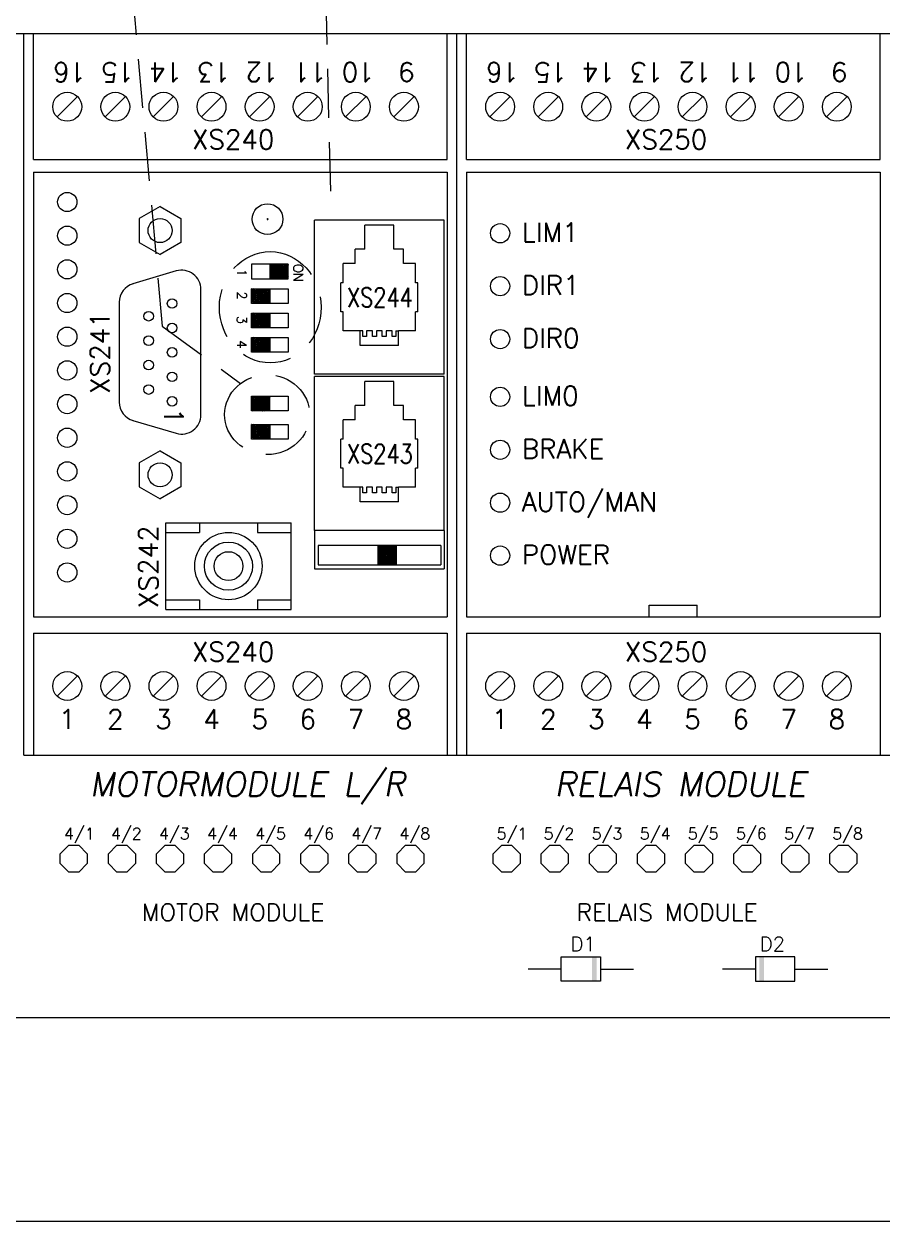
# Model space of a CAD drawing. Extents: x -2993 to 3661, y -4147 to -1441.
# Drawn here: x -583.4 to -494.2, y -1851.7 to -1727.3 of the extents above; entities that cross this region are included whole.
import ezdxf
from ezdxf.enums import TextEntityAlignment as Align

# ---------------------------------------------------------------- set-up
doc = ezdxf.new("R2010")
doc.units = 0
doc.header["$LTSCALE"] = 0.1
doc.header["$MEASUREMENT"] = 0
doc.linetypes.add('DASHED', pattern=[19.05, 12.7, -6.35])
doc.layers.get('0').update_dxf_attribs({"linetype": 'CONTINUOUS'})
for name, color, linetype in [('21', 7, 'CONTINUOUS'), ('LAYOUT', 7, 'CONTINUOUS'), ('MONTAGEPLAAT', 230, 'CONTINUOUS'), ('MOTMODULE', 7, 'CONTINUOUS')]:
    doc.layers.add(name, color=color, linetype=linetype)
doc.styles.get("Standard").update_dxf_attribs({"font": 'simplex.shx'})

msp = doc.modelspace()

# ---------------------------------------------------------------- linework, layer by layer
at = {"color": 7, "lineweight": 13}
msp.add_lwpolyline([(-847.8, -1851.73), (-399.9, -1851.73), (-399.9, -1649.62), (-847.8, -1649.62)], close=True, dxfattribs=at)
at = {"layer": '21', "color": 7, "lineweight": 13}
for p, q in [((-579.6, -1813.57), (-578.71, -1812.68)), ((-579.6, -1814.59), (-579.6, -1813.57)), ((-578.71, -1812.68), (-577.69, -1812.68)), ((-577.69, -1812.68), (-576.8, -1813.57)), ((-576.8, -1813.57), (-576.8, -1814.59)), ((-574.6, -1813.57), (-573.71, -1812.68)), ((-574.6, -1814.59), (-574.6, -1813.57)), ((-573.71, -1812.68), (-572.69, -1812.68)), ((-572.69, -1812.68), (-571.8, -1813.57)), ((-571.8, -1813.57), (-571.8, -1814.59)), ((-569.6, -1813.57), (-568.71, -1812.68)), ((-569.6, -1814.59), (-569.6, -1813.57)), ((-568.71, -1812.68), (-567.69, -1812.68)), ((-567.69, -1812.68), (-566.8, -1813.57)), ((-566.8, -1813.57), (-566.8, -1814.59)), ((-564.6, -1813.57), (-563.71, -1812.68)), ((-564.6, -1814.59), (-564.6, -1813.57)), ((-563.71, -1812.68), (-562.69, -1812.68)), ((-562.69, -1812.68), (-561.8, -1813.57)), ((-561.8, -1813.57), (-561.8, -1814.59)), ((-559.6, -1813.57), (-558.71, -1812.68)), ((-559.6, -1814.59), (-559.6, -1813.57)), ((-558.71, -1812.68), (-557.69, -1812.68)), ((-557.69, -1812.68), (-556.8, -1813.57)), ((-556.8, -1813.57), (-556.8, -1814.59)), ((-554.6, -1813.57), (-553.71, -1812.68)), ((-554.6, -1814.59), (-554.6, -1813.57)), ((-553.71, -1812.68), (-552.69, -1812.68)), ((-552.69, -1812.68), (-551.8, -1813.57)), ((-551.8, -1813.57), (-551.8, -1814.59)), ((-549.6, -1813.57), (-548.71, -1812.68)), ((-549.6, -1814.59), (-549.6, -1813.57)), ((-548.71, -1812.68), (-547.69, -1812.68)), ((-547.69, -1812.68), (-546.8, -1813.57)), ((-546.8, -1813.57), (-546.8, -1814.59)), ((-544.6, -1813.57), (-543.71, -1812.68)), ((-544.6, -1814.59), (-544.6, -1813.57)), ((-543.71, -1812.68), (-542.69, -1812.68)), ((-542.69, -1812.68), (-541.8, -1813.57)), ((-541.8, -1813.57), (-541.8, -1814.59)), ((-534.6, -1813.57), (-533.71, -1812.68)), ((-534.6, -1814.59), (-534.6, -1813.57)), ((-533.71, -1812.68), (-532.69, -1812.68)), ((-532.69, -1812.68), (-531.8, -1813.57)), ((-531.8, -1813.57), (-531.8, -1814.59)), ((-529.6, -1813.57), (-528.71, -1812.68)), ((-529.6, -1814.59), (-529.6, -1813.57)), ((-528.71, -1812.68), (-527.69, -1812.68)), ((-527.69, -1812.68), (-526.8, -1813.57)), ((-526.8, -1813.57), (-526.8, -1814.59)), ((-524.6, -1813.57), (-523.71, -1812.68)), ((-524.6, -1814.59), (-524.6, -1813.57)), ((-523.71, -1812.68), (-522.69, -1812.68)), ((-522.69, -1812.68), (-521.8, -1813.57)), ((-521.8, -1813.57), (-521.8, -1814.59)), ((-519.6, -1813.57), (-518.71, -1812.68)), ((-519.6, -1814.59), (-519.6, -1813.57)), ((-518.71, -1812.68), (-517.69, -1812.68)), ((-517.69, -1812.68), (-516.8, -1813.57)), ((-516.8, -1813.57), (-516.8, -1814.59)), ((-514.6, -1813.57), (-513.71, -1812.68)), ((-514.6, -1814.59), (-514.6, -1813.57)), ((-513.71, -1812.68), (-512.69, -1812.68)), ((-512.69, -1812.68), (-511.8, -1813.57)), ((-511.8, -1813.57), (-511.8, -1814.59)), ((-509.6, -1813.57), (-508.71, -1812.68)), ((-509.6, -1814.59), (-509.6, -1813.57)), ((-508.71, -1812.68), (-507.69, -1812.68)), ((-507.69, -1812.68), (-506.8, -1813.57)), ((-506.8, -1813.57), (-506.8, -1814.59)), ((-504.6, -1813.57), (-503.71, -1812.68)), ((-504.6, -1814.59), (-504.6, -1813.57)), ((-503.71, -1812.68), (-502.69, -1812.68)), ((-502.69, -1812.68), (-501.8, -1813.57)), ((-501.8, -1813.57), (-501.8, -1814.59)), ((-499.6, -1813.57), (-498.71, -1812.68)), ((-499.6, -1814.59), (-499.6, -1813.57)), ((-498.71, -1812.68), (-497.69, -1812.68)), ((-497.69, -1812.68), (-496.8, -1813.57)), ((-496.8, -1813.57), (-496.8, -1814.59)), ((-578.71, -1815.47), (-579.6, -1814.59)), ((-576.8, -1814.59), (-577.69, -1815.47)), ((-573.71, -1815.47), (-574.6, -1814.59)), ((-571.8, -1814.59), (-572.69, -1815.47)), ((-568.71, -1815.47), (-569.6, -1814.59)), ((-566.8, -1814.59), (-567.69, -1815.47)), ((-563.71, -1815.47), (-564.6, -1814.59)), ((-561.8, -1814.59), (-562.69, -1815.47)), ((-558.71, -1815.47), (-559.6, -1814.59)), ((-556.8, -1814.59), (-557.69, -1815.47)), ((-553.71, -1815.47), (-554.6, -1814.59)), ((-551.8, -1814.59), (-552.69, -1815.47)), ((-548.71, -1815.47), (-549.6, -1814.59)), ((-546.8, -1814.59), (-547.69, -1815.47)), ((-543.71, -1815.47), (-544.6, -1814.59)), ((-541.8, -1814.59), (-542.69, -1815.47)), ((-533.71, -1815.47), (-534.6, -1814.59)), ((-531.8, -1814.59), (-532.69, -1815.47)), ((-528.71, -1815.47), (-529.6, -1814.59)), ((-526.8, -1814.59), (-527.69, -1815.47)), ((-523.71, -1815.47), (-524.6, -1814.59)), ((-521.8, -1814.59), (-522.69, -1815.47)), ((-518.71, -1815.47), (-519.6, -1814.59)), ((-516.8, -1814.59), (-517.69, -1815.47)), ((-513.71, -1815.47), (-514.6, -1814.59)), ((-511.8, -1814.59), (-512.69, -1815.47)), ((-508.71, -1815.47), (-509.6, -1814.59)), ((-506.8, -1814.59), (-507.69, -1815.47)), ((-503.71, -1815.47), (-504.6, -1814.59)), ((-501.8, -1814.59), (-502.69, -1815.47)), ((-498.71, -1815.47), (-499.6, -1814.59)), ((-496.8, -1814.59), (-497.69, -1815.47)), ((-577.69, -1815.47), (-578.71, -1815.47)), ((-572.69, -1815.47), (-573.71, -1815.47)), ((-567.69, -1815.47), (-568.71, -1815.47)), ((-562.69, -1815.47), (-563.71, -1815.47)), ((-557.69, -1815.47), (-558.71, -1815.47)), ((-552.69, -1815.47), (-553.71, -1815.47)), ((-547.69, -1815.47), (-548.71, -1815.47)), ((-542.69, -1815.47), (-543.71, -1815.47)), ((-532.69, -1815.47), (-533.71, -1815.47)), ((-527.69, -1815.47), (-528.71, -1815.47)), ((-522.69, -1815.47), (-523.71, -1815.47)), ((-517.69, -1815.47), (-518.71, -1815.47)), ((-512.69, -1815.47), (-513.71, -1815.47)), ((-507.69, -1815.47), (-508.71, -1815.47)), ((-502.69, -1815.47), (-503.71, -1815.47)), ((-497.69, -1815.47), (-498.71, -1815.47)), ((-527.52, -1824.28), (-523.45, -1824.28)), ((-527.52, -1826.82), (-527.52, -1824.28)), ((-523.45, -1824.28), (-523.45, -1826.82)), ((-507.32, -1824.28), (-507.32, -1826.82)), ((-503.26, -1824.28), (-507.32, -1824.28)), ((-503.26, -1826.82), (-503.26, -1824.28)), ((-527.52, -1825.55), (-530.95, -1825.55)), ((-523.45, -1825.55), (-520.02, -1825.55)), ((-507.32, -1825.55), (-510.75, -1825.55)), ((-503.26, -1825.55), (-499.83, -1825.55)), ((-523.45, -1826.82), (-527.52, -1826.82)), ((-507.32, -1826.82), (-503.26, -1826.82))]:
    msp.add_line(p, q, dxfattribs=at)
for points in [[(-524.34, -1824.28), (-524.34, -1826.82), (-523.83, -1824.28), (-523.83, -1826.82)], [(-506.44, -1824.28), (-506.44, -1826.82), (-506.94, -1824.28), (-506.94, -1826.82)]]:
    msp.add_solid(points, dxfattribs=at)
at = {"layer": 'LAYOUT', "color": 7, "linetype": 'DASHED', "lineweight": 13, "ltscale": 4}
for p, q in [((-575.55, -1685.45), (-569.02, -1758.72)), ((-552.72, -1693.92), (-551.48, -1746.64)), ((-569.02, -1758.72), (-560.86, -1764.69))]:
    msp.add_line(p, q, dxfattribs=at)
at = {"layer": 'LAYOUT', "color": 7, "lineweight": 13}
for p, q in [((-539.69, -1747.73), (-553.19, -1747.73)), ((-553.19, -1763.73), (-553.19, -1747.73)), ((-539.69, -1763.73), (-539.69, -1747.73)), ((-547.94, -1750.73), (-547.94, -1748.23)), ((-544.94, -1748.23), (-547.94, -1748.23)), ((-544.94, -1750.73), (-544.94, -1748.23)), ((-548.94, -1752.23), (-548.94, -1750.73)), ((-547.94, -1750.73), (-548.94, -1750.73)), ((-543.94, -1750.73), (-544.94, -1750.73)), ((-543.94, -1752.23), (-543.94, -1750.73)), ((-550.19, -1754.23), (-550.19, -1752.23)), ((-548.94, -1752.23), (-550.19, -1752.23)), ((-542.69, -1752.23), (-543.94, -1752.23)), ((-542.69, -1754.23), (-542.69, -1752.23)), ((-550.19, -1754.23), (-550.44, -1754.23)), ((-550.44, -1757.23), (-550.44, -1754.23)), ((-542.44, -1754.23), (-542.69, -1754.23)), ((-542.44, -1757.23), (-542.44, -1754.23)), ((-550.19, -1757.23), (-550.44, -1757.23)), ((-550.19, -1759.23), (-550.19, -1757.23)), ((-542.69, -1759.23), (-542.69, -1757.23)), ((-542.44, -1757.23), (-542.69, -1757.23)), ((-548.44, -1759.23), (-550.19, -1759.23)), ((-548.44, -1760.73), (-548.44, -1759.23)), ((-548.17, -1759.23), (-548.44, -1759.23)), ((-544.71, -1759.23), (-544.44, -1759.23)), ((-544.44, -1760.73), (-544.44, -1759.23)), ((-542.69, -1759.23), (-544.44, -1759.23)), ((-544.44, -1760.73), (-548.44, -1760.73)), ((-539.69, -1763.73), (-553.19, -1763.73)), ((-553.19, -1779.98), (-553.19, -1763.98)), ((-539.69, -1763.98), (-553.19, -1763.98)), ((-539.69, -1779.98), (-539.69, -1763.98)), ((-547.94, -1766.98), (-547.94, -1764.48)), ((-544.94, -1764.48), (-547.94, -1764.48)), ((-544.94, -1766.98), (-544.94, -1764.48)), ((-547.94, -1766.98), (-548.94, -1766.98)), ((-548.94, -1768.48), (-548.94, -1766.98)), ((-543.94, -1766.98), (-544.94, -1766.98)), ((-543.94, -1768.48), (-543.94, -1766.98)), ((-550.19, -1770.48), (-550.19, -1768.48)), ((-548.94, -1768.48), (-550.19, -1768.48)), ((-542.69, -1768.48), (-543.94, -1768.48)), ((-542.69, -1770.48), (-542.69, -1768.48)), ((-550.44, -1773.48), (-550.44, -1770.48)), ((-550.19, -1770.48), (-550.44, -1770.48)), ((-542.44, -1770.48), (-542.69, -1770.48)), ((-542.44, -1773.48), (-542.44, -1770.48)), ((-550.19, -1773.48), (-550.44, -1773.48)), ((-550.19, -1775.48), (-550.19, -1773.48)), ((-542.69, -1775.48), (-542.69, -1773.48)), ((-542.44, -1773.48), (-542.69, -1773.48)), ((-548.44, -1775.48), (-550.19, -1775.48)), ((-548.17, -1775.48), (-548.44, -1775.48)), ((-548.44, -1776.98), (-548.44, -1775.48)), ((-544.71, -1775.48), (-544.44, -1775.48)), ((-544.44, -1776.98), (-544.44, -1775.48)), ((-542.69, -1775.48), (-544.44, -1775.48)), ((-544.44, -1776.98), (-548.44, -1776.98)), ((-568.62, -1779.17), (-555.62, -1779.17)), ((-568.62, -1788.17), (-568.62, -1779.17)), ((-568.62, -1780.17), (-565.12, -1780.17)), ((-565.12, -1779.17), (-565.12, -1780.17)), ((-559.12, -1779.17), (-559.12, -1780.17)), ((-559.12, -1780.17), (-555.62, -1780.17)), ((-555.62, -1788.17), (-555.62, -1779.17)), ((-539.69, -1779.98), (-553.19, -1779.98)), ((-553.19, -1779.98), (-553.19, -1783.97)), ((-539.69, -1779.98), (-539.69, -1783.97)), ((-546.55, -1781.61), (-546.47, -1781.52)), ((-546.55, -1781.78), (-546.29, -1781.52)), ((-546.55, -1781.96), (-546.11, -1781.52)), ((-546.55, -1782.14), (-545.94, -1781.52)), ((-546.55, -1782.31), (-545.76, -1781.52)), ((-546.55, -1782.49), (-545.58, -1781.52)), ((-546.55, -1782.67), (-545.41, -1781.52)), ((-546.55, -1782.84), (-545.23, -1781.52)), ((-546.55, -1783.02), (-545.05, -1781.52)), ((-546.55, -1783.2), (-544.88, -1781.52)), ((-546.55, -1783.37), (-544.7, -1781.52)), ((-544.65, -1783.49), (-546.55, -1781.58)), ((-546.55, -1783.55), (-544.65, -1781.65)), ((-544.77, -1783.55), (-546.55, -1781.76)), ((-544.94, -1783.55), (-546.55, -1781.94)), ((-545.12, -1783.55), (-546.55, -1782.11)), ((-545.3, -1783.55), (-546.55, -1782.29)), ((-545.47, -1783.55), (-546.55, -1782.47)), ((-545.65, -1783.55), (-546.55, -1782.64)), ((-544.65, -1783.31), (-546.44, -1781.52)), ((-546.37, -1783.55), (-544.65, -1781.82)), ((-544.65, -1783.13), (-546.26, -1781.52)), ((-546.19, -1783.55), (-544.65, -1782)), ((-544.65, -1782.96), (-546.08, -1781.52)), ((-546.02, -1783.55), (-544.65, -1782.18)), ((-544.65, -1782.78), (-545.91, -1781.52)), ((-545.84, -1783.55), (-544.65, -1782.35)), ((-544.65, -1782.6), (-545.73, -1781.52)), ((-545.66, -1783.55), (-544.65, -1782.53)), ((-544.65, -1782.43), (-545.55, -1781.52)), ((-545.49, -1783.55), (-544.65, -1782.71)), ((-544.65, -1782.25), (-545.38, -1781.52)), ((-544.65, -1782.07), (-545.2, -1781.52)), ((-544.65, -1781.9), (-545.02, -1781.52)), ((-544.65, -1781.72), (-544.85, -1781.52)), ((-544.65, -1781.54), (-544.67, -1781.52)), ((-553.19, -1783.97), (-539.69, -1783.97)), ((-545.83, -1783.55), (-546.55, -1782.82)), ((-546, -1783.55), (-546.55, -1783)), ((-546.18, -1783.55), (-546.55, -1783.17)), ((-546.36, -1783.55), (-546.55, -1783.35)), ((-546.53, -1783.55), (-546.55, -1783.53)), ((-545.31, -1783.55), (-544.65, -1782.88)), ((-545.13, -1783.55), (-544.65, -1783.06)), ((-544.96, -1783.55), (-544.65, -1783.24)), ((-544.78, -1783.55), (-544.65, -1783.41)), ((-568.62, -1787.17), (-565.12, -1787.17)), ((-565.12, -1787.17), (-565.12, -1788.17)), ((-559.12, -1787.17), (-555.62, -1787.17)), ((-559.12, -1787.17), (-559.12, -1788.17)), ((-568.62, -1788.17), (-555.62, -1788.17))]:
    msp.add_line(p, q, dxfattribs=at)
at = {"layer": 'LAYOUT', "color": 7, "linetype": 'Continuous', "lineweight": 13}
for p, q in [((-555.9, -1752.3), (-559.71, -1752.3)), ((-559.71, -1752.3), (-559.71, -1753.83)), ((-557.12, -1752.3), (-557.8, -1752.98)), ((-557.3, -1752.3), (-557.8, -1752.81)), ((-557.48, -1752.3), (-557.8, -1752.63)), ((-557.65, -1752.3), (-557.8, -1752.45)), ((-557.8, -1753.83), (-557.8, -1752.3)), ((-557.8, -1752.37), (-557.04, -1753.13)), ((-557.04, -1752.4), (-557.8, -1753.16)), ((-557.8, -1752.55), (-557.04, -1753.31)), ((-557.04, -1752.57), (-557.8, -1753.34)), ((-557.8, -1752.72), (-557.04, -1753.49)), ((-557.04, -1752.75), (-557.8, -1753.51)), ((-557.69, -1752.3), (-557.04, -1752.96)), ((-557.51, -1752.3), (-557.04, -1752.78)), ((-557.34, -1752.3), (-557.04, -1752.6)), ((-557.16, -1752.3), (-557.04, -1752.43)), ((-556.06, -1752.3), (-557.04, -1753.28)), ((-556.24, -1752.3), (-557.04, -1753.11)), ((-556.42, -1752.3), (-557.04, -1752.93)), ((-556.59, -1752.3), (-557.04, -1752.75)), ((-556.77, -1752.3), (-557.04, -1752.57)), ((-556.95, -1752.3), (-557.04, -1752.4)), ((-555.9, -1752.32), (-557.04, -1753.46)), ((-557.04, -1752.43), (-555.9, -1753.57)), ((-555.9, -1752.49), (-557.04, -1753.64)), ((-557.04, -1752.6), (-555.9, -1753.75)), ((-555.9, -1752.67), (-557.04, -1753.81)), ((-557.04, -1752.78), (-555.99, -1753.83)), ((-556.98, -1752.3), (-555.9, -1753.39)), ((-555.9, -1752.85), (-556.88, -1753.83)), ((-556.81, -1752.3), (-555.9, -1753.22)), ((-556.63, -1752.3), (-555.9, -1753.04)), ((-556.45, -1752.3), (-555.9, -1752.86)), ((-556.28, -1752.3), (-555.9, -1752.69)), ((-556.1, -1752.3), (-555.9, -1752.51)), ((-555.92, -1752.3), (-555.9, -1752.33)), ((-555.9, -1753.83), (-555.9, -1752.3)), ((-559.71, -1753.83), (-555.9, -1753.83)), ((-557.8, -1752.9), (-557.04, -1753.66)), ((-557.04, -1752.93), (-557.8, -1753.69)), ((-557.8, -1753.08), (-557.05, -1753.83)), ((-557.8, -1753.25), (-557.23, -1753.83)), ((-557.8, -1753.43), (-557.4, -1753.83)), ((-557.8, -1753.61), (-557.58, -1753.83)), ((-557.8, -1753.79), (-557.76, -1753.83)), ((-557.04, -1753.11), (-557.76, -1753.83)), ((-557.04, -1753.28), (-557.59, -1753.83)), ((-557.04, -1753.46), (-557.41, -1753.83)), ((-557.04, -1753.64), (-557.23, -1753.83)), ((-557.04, -1753.81), (-557.06, -1753.83)), ((-557.04, -1752.96), (-556.17, -1753.83)), ((-557.04, -1753.13), (-556.34, -1753.83)), ((-557.04, -1753.31), (-556.52, -1753.83)), ((-557.04, -1753.49), (-556.7, -1753.83)), ((-557.04, -1753.66), (-556.87, -1753.83)), ((-555.9, -1753.02), (-556.7, -1753.83)), ((-555.9, -1753.2), (-556.52, -1753.83)), ((-555.9, -1753.38), (-556.35, -1753.83)), ((-555.9, -1753.55), (-556.17, -1753.83)), ((-555.9, -1753.73), (-555.99, -1753.83)), ((-559.71, -1756.37), (-559.71, -1754.84)), ((-558.62, -1754.84), (-559.71, -1755.93)), ((-558.8, -1754.84), (-559.71, -1755.76)), ((-558.97, -1754.84), (-559.71, -1755.58)), ((-559.15, -1754.84), (-559.71, -1755.4)), ((-559.33, -1754.84), (-559.71, -1755.23)), ((-559.5, -1754.84), (-559.71, -1755.05)), ((-559.68, -1754.84), (-559.71, -1754.87)), ((-559.71, -1754.84), (-555.9, -1754.84)), ((-559.71, -1754.86), (-558.56, -1756)), ((-558.56, -1754.97), (-559.71, -1756.11)), ((-559.71, -1755.03), (-558.56, -1756.18)), ((-558.56, -1755.14), (-559.71, -1756.29)), ((-559.71, -1755.21), (-558.56, -1756.35)), ((-558.56, -1755.32), (-559.61, -1756.37)), ((-559.54, -1754.84), (-558.56, -1755.82)), ((-559.36, -1754.84), (-558.56, -1755.65)), ((-559.19, -1754.84), (-558.56, -1755.47)), ((-559.01, -1754.84), (-558.56, -1755.29)), ((-558.83, -1754.84), (-558.56, -1755.11)), ((-558.66, -1754.84), (-558.56, -1754.94)), ((-557.91, -1754.84), (-558.56, -1755.5)), ((-558.09, -1754.84), (-558.56, -1755.32)), ((-558.26, -1754.84), (-558.56, -1755.14)), ((-558.44, -1754.84), (-558.56, -1754.97)), ((-557.8, -1754.91), (-558.56, -1755.67)), ((-558.56, -1754.94), (-557.8, -1755.7)), ((-557.8, -1755.09), (-558.56, -1755.85)), ((-558.56, -1755.11), (-557.8, -1755.88)), ((-557.8, -1755.26), (-558.56, -1756.03)), ((-558.56, -1755.29), (-557.8, -1756.05)), ((-558.48, -1754.84), (-557.8, -1755.52)), ((-558.3, -1754.84), (-557.8, -1755.35)), ((-558.13, -1754.84), (-557.8, -1755.17)), ((-557.95, -1754.84), (-557.8, -1754.99)), ((-557.8, -1756.37), (-557.8, -1754.84)), ((-555.9, -1754.84), (-555.9, -1756.37)), ((-559.71, -1755.39), (-558.72, -1756.37)), ((-559.71, -1755.56), (-558.9, -1756.37)), ((-559.71, -1755.74), (-559.08, -1756.37)), ((-559.71, -1755.92), (-559.25, -1756.37)), ((-559.71, -1756.09), (-559.43, -1756.37)), ((-559.71, -1756.27), (-559.61, -1756.37)), ((-555.9, -1756.37), (-559.71, -1756.37)), ((-558.56, -1755.5), (-559.44, -1756.37)), ((-558.56, -1755.67), (-559.26, -1756.37)), ((-558.56, -1755.85), (-559.08, -1756.37)), ((-558.56, -1756.03), (-558.9, -1756.37)), ((-558.56, -1756.2), (-558.73, -1756.37)), ((-557.8, -1755.44), (-558.56, -1756.2)), ((-558.56, -1755.47), (-557.8, -1756.23)), ((-558.56, -1755.65), (-557.84, -1756.37)), ((-558.56, -1755.82), (-558.02, -1756.37)), ((-558.56, -1756), (-558.19, -1756.37)), ((-558.56, -1756.18), (-558.37, -1756.37)), ((-558.56, -1756.35), (-558.55, -1756.37)), ((-557.8, -1755.62), (-558.55, -1756.37)), ((-557.8, -1755.79), (-558.37, -1756.37)), ((-557.8, -1755.97), (-558.2, -1756.37)), ((-557.8, -1756.15), (-558.02, -1756.37)), ((-557.8, -1756.33), (-557.84, -1756.37)), ((-559.71, -1758.91), (-559.71, -1757.38)), ((-558.62, -1757.38), (-559.71, -1758.47)), ((-558.8, -1757.38), (-559.71, -1758.3)), ((-558.97, -1757.38), (-559.71, -1758.12)), ((-559.15, -1757.38), (-559.71, -1757.94)), ((-559.33, -1757.38), (-559.71, -1757.77)), ((-559.5, -1757.38), (-559.71, -1757.59)), ((-559.68, -1757.38), (-559.71, -1757.41)), ((-559.71, -1757.38), (-555.9, -1757.38)), ((-559.71, -1757.4), (-558.56, -1758.54)), ((-558.56, -1757.51), (-559.71, -1758.65)), ((-559.71, -1757.57), (-558.56, -1758.72)), ((-558.56, -1757.68), (-559.71, -1758.83)), ((-559.71, -1757.75), (-558.56, -1758.89)), ((-558.56, -1757.86), (-559.61, -1758.91)), ((-559.54, -1757.38), (-558.56, -1758.36)), ((-559.36, -1757.38), (-558.56, -1758.19)), ((-559.19, -1757.38), (-558.56, -1758.01)), ((-559.01, -1757.38), (-558.56, -1757.83)), ((-558.83, -1757.38), (-558.56, -1757.65)), ((-558.66, -1757.38), (-558.56, -1757.48)), ((-557.91, -1757.38), (-558.56, -1758.04)), ((-558.09, -1757.38), (-558.56, -1757.86)), ((-558.26, -1757.38), (-558.56, -1757.68)), ((-558.44, -1757.38), (-558.56, -1757.51)), ((-557.8, -1757.45), (-558.56, -1758.21)), ((-558.56, -1757.48), (-557.8, -1758.24)), ((-557.8, -1757.63), (-558.56, -1758.39)), ((-558.56, -1757.65), (-557.8, -1758.42)), ((-557.8, -1757.8), (-558.56, -1758.57)), ((-558.56, -1757.83), (-557.8, -1758.59)), ((-558.48, -1757.38), (-557.8, -1758.06)), ((-558.3, -1757.38), (-557.8, -1757.89)), ((-558.13, -1757.38), (-557.8, -1757.71)), ((-557.95, -1757.38), (-557.8, -1757.53)), ((-557.8, -1758.91), (-557.8, -1757.38)), ((-555.9, -1757.38), (-555.9, -1758.91)), ((-559.71, -1757.93), (-558.72, -1758.91)), ((-559.71, -1758.1), (-558.9, -1758.91)), ((-559.71, -1758.28), (-559.08, -1758.91)), ((-559.71, -1758.46), (-559.25, -1758.91)), ((-559.71, -1758.63), (-559.43, -1758.91)), ((-559.71, -1758.81), (-559.61, -1758.91)), ((-555.9, -1758.91), (-559.71, -1758.91)), ((-558.56, -1758.04), (-559.44, -1758.91)), ((-558.56, -1758.21), (-559.26, -1758.91)), ((-558.56, -1758.39), (-559.08, -1758.91)), ((-558.56, -1758.57), (-558.9, -1758.91)), ((-558.56, -1758.74), (-558.73, -1758.91)), ((-557.8, -1757.98), (-558.56, -1758.74)), ((-558.56, -1758.01), (-557.8, -1758.77)), ((-558.56, -1758.19), (-557.84, -1758.91)), ((-558.56, -1758.36), (-558.02, -1758.91)), ((-558.56, -1758.54), (-558.19, -1758.91)), ((-558.56, -1758.72), (-558.37, -1758.91)), ((-558.56, -1758.89), (-558.55, -1758.91)), ((-557.8, -1758.16), (-558.55, -1758.91)), ((-557.8, -1758.33), (-558.37, -1758.91)), ((-557.8, -1758.51), (-558.2, -1758.91)), ((-557.8, -1758.69), (-558.02, -1758.91)), ((-557.8, -1758.87), (-557.84, -1758.91)), ((-559.71, -1761.45), (-559.71, -1759.92)), ((-558.62, -1759.92), (-559.71, -1761.01)), ((-558.8, -1759.92), (-559.71, -1760.84)), ((-558.97, -1759.92), (-559.71, -1760.66)), ((-559.15, -1759.92), (-559.71, -1760.48)), ((-559.33, -1759.92), (-559.71, -1760.31)), ((-559.5, -1759.92), (-559.71, -1760.13)), ((-559.68, -1759.92), (-559.71, -1759.95)), ((-559.71, -1759.92), (-555.9, -1759.92)), ((-559.71, -1759.94), (-558.56, -1761.08)), ((-558.56, -1760.05), (-559.71, -1761.19)), ((-559.71, -1760.11), (-558.56, -1761.26)), ((-558.56, -1760.22), (-559.71, -1761.37)), ((-559.71, -1760.29), (-558.56, -1761.43)), ((-559.54, -1759.92), (-558.56, -1760.9)), ((-559.36, -1759.92), (-558.56, -1760.73)), ((-559.19, -1759.92), (-558.56, -1760.55)), ((-559.01, -1759.92), (-558.56, -1760.37)), ((-558.83, -1759.92), (-558.56, -1760.19)), ((-558.66, -1759.92), (-558.56, -1760.02)), ((-557.91, -1759.92), (-558.56, -1760.58)), ((-558.09, -1759.92), (-558.56, -1760.4)), ((-558.26, -1759.92), (-558.56, -1760.22)), ((-558.44, -1759.92), (-558.56, -1760.05)), ((-557.8, -1759.99), (-558.56, -1760.75)), ((-558.56, -1760.02), (-557.8, -1760.78)), ((-557.8, -1760.17), (-558.56, -1760.93)), ((-558.56, -1760.19), (-557.8, -1760.96)), ((-557.8, -1760.34), (-558.56, -1761.11)), ((-558.48, -1759.92), (-557.8, -1760.6)), ((-558.3, -1759.92), (-557.8, -1760.43)), ((-558.13, -1759.92), (-557.8, -1760.25)), ((-557.95, -1759.92), (-557.8, -1760.07)), ((-557.8, -1761.45), (-557.8, -1759.92)), ((-555.9, -1759.92), (-555.9, -1761.45)), ((-548.17, -1759.81), (-548.17, -1759.23)), ((-547.76, -1759.81), (-548.17, -1759.81)), ((-547.76, -1759.23), (-547.76, -1759.81)), ((-547.15, -1759.23), (-547.76, -1759.23)), ((-547.15, -1759.81), (-547.15, -1759.23)), ((-546.74, -1759.81), (-547.15, -1759.81)), ((-546.13, -1759.23), (-546.74, -1759.23)), ((-546.74, -1759.23), (-546.74, -1759.81)), ((-546.13, -1759.81), (-546.13, -1759.23)), ((-545.73, -1759.81), (-546.13, -1759.81)), ((-545.12, -1759.23), (-545.73, -1759.23)), ((-545.73, -1759.23), (-545.73, -1759.81)), ((-545.12, -1759.81), (-545.12, -1759.23)), ((-544.71, -1759.81), (-545.12, -1759.81)), ((-544.71, -1759.23), (-544.71, -1759.81)), ((-559.71, -1760.47), (-558.72, -1761.45)), ((-559.71, -1760.64), (-558.9, -1761.45)), ((-559.71, -1760.82), (-559.08, -1761.45)), ((-559.71, -1761), (-559.25, -1761.45)), ((-559.71, -1761.17), (-559.43, -1761.45)), ((-559.71, -1761.35), (-559.61, -1761.45)), ((-555.9, -1761.45), (-559.71, -1761.45)), ((-558.56, -1760.4), (-559.61, -1761.45)), ((-558.56, -1760.58), (-559.44, -1761.45)), ((-558.56, -1760.75), (-559.26, -1761.45)), ((-558.56, -1760.93), (-559.08, -1761.45)), ((-558.56, -1761.11), (-558.9, -1761.45)), ((-558.56, -1761.28), (-558.73, -1761.45)), ((-558.56, -1760.37), (-557.8, -1761.13)), ((-557.8, -1760.52), (-558.56, -1761.28)), ((-558.56, -1760.55), (-557.8, -1761.31)), ((-558.56, -1760.73), (-557.84, -1761.45)), ((-558.56, -1760.9), (-558.02, -1761.45)), ((-558.56, -1761.08), (-558.19, -1761.45)), ((-558.56, -1761.26), (-558.37, -1761.45)), ((-558.56, -1761.43), (-558.55, -1761.45)), ((-557.8, -1760.7), (-558.55, -1761.45)), ((-557.8, -1760.87), (-558.37, -1761.45)), ((-557.8, -1761.05), (-558.2, -1761.45)), ((-557.8, -1761.23), (-558.02, -1761.45)), ((-557.8, -1761.41), (-557.84, -1761.45)), ((-559.71, -1767.54), (-559.71, -1766.02)), ((-558.62, -1766.02), (-559.71, -1767.11)), ((-558.8, -1766.02), (-559.71, -1766.93)), ((-558.98, -1766.02), (-559.71, -1766.75)), ((-559.15, -1766.02), (-559.71, -1766.58)), ((-559.33, -1766.02), (-559.71, -1766.4)), ((-559.51, -1766.02), (-559.71, -1766.22)), ((-559.68, -1766.02), (-559.71, -1766.05)), ((-559.71, -1766.02), (-555.9, -1766.02)), ((-559.71, -1766.03), (-558.57, -1767.17)), ((-558.57, -1766.14), (-559.71, -1767.28)), ((-559.71, -1766.21), (-558.57, -1767.35)), ((-558.57, -1766.32), (-559.71, -1767.46)), ((-559.71, -1766.39), (-558.57, -1767.53)), ((-559.71, -1766.56), (-558.73, -1767.54)), ((-558.57, -1766.5), (-559.62, -1767.54)), ((-559.55, -1766.02), (-558.57, -1767)), ((-559.37, -1766.02), (-558.57, -1766.82)), ((-559.19, -1766.02), (-558.57, -1766.64)), ((-559.01, -1766.02), (-558.57, -1766.47)), ((-558.84, -1766.02), (-558.57, -1766.29)), ((-558.66, -1766.02), (-558.57, -1766.11)), ((-557.92, -1766.02), (-558.57, -1766.67)), ((-558.09, -1766.02), (-558.57, -1766.5)), ((-558.27, -1766.02), (-558.57, -1766.32)), ((-558.45, -1766.02), (-558.57, -1766.14)), ((-557.81, -1766.09), (-558.57, -1766.85)), ((-558.57, -1766.11), (-557.81, -1766.88)), ((-557.81, -1766.26), (-558.57, -1767.03)), ((-558.57, -1766.29), (-557.81, -1767.05)), ((-557.81, -1766.44), (-558.57, -1767.2)), ((-558.57, -1766.47), (-557.81, -1767.23)), ((-558.48, -1766.02), (-557.81, -1766.7)), ((-558.31, -1766.02), (-557.81, -1766.52)), ((-558.13, -1766.02), (-557.81, -1766.35)), ((-557.95, -1766.02), (-557.81, -1766.17)), ((-557.81, -1767.54), (-557.81, -1766.02)), ((-555.9, -1766.02), (-555.9, -1767.54)), ((-559.71, -1766.74), (-558.9, -1767.54)), ((-559.71, -1766.92), (-559.08, -1767.54)), ((-559.71, -1767.09), (-559.26, -1767.54)), ((-559.71, -1767.27), (-559.44, -1767.54)), ((-559.71, -1767.45), (-559.61, -1767.54)), ((-555.9, -1767.54), (-559.71, -1767.54)), ((-558.57, -1766.67), (-559.44, -1767.54)), ((-558.57, -1766.85), (-559.26, -1767.54)), ((-558.57, -1767.03), (-559.09, -1767.54)), ((-558.57, -1767.2), (-558.91, -1767.54)), ((-558.57, -1767.38), (-558.73, -1767.54)), ((-557.81, -1766.62), (-558.57, -1767.38)), ((-558.57, -1766.64), (-557.81, -1767.41)), ((-558.57, -1766.82), (-557.84, -1767.54)), ((-558.57, -1767), (-558.02, -1767.54)), ((-558.57, -1767.17), (-558.2, -1767.54)), ((-558.57, -1767.35), (-558.37, -1767.54)), ((-558.57, -1767.53), (-558.55, -1767.54)), ((-557.81, -1766.79), (-558.56, -1767.54)), ((-557.81, -1766.97), (-558.38, -1767.54)), ((-557.81, -1767.15), (-558.2, -1767.54)), ((-557.81, -1767.32), (-558.02, -1767.54)), ((-557.81, -1767.5), (-557.85, -1767.54)), ((-559.71, -1770.47), (-559.71, -1768.94)), ((-558.62, -1768.94), (-559.71, -1770.03)), ((-558.8, -1768.94), (-559.71, -1769.85)), ((-558.97, -1768.94), (-559.71, -1769.68)), ((-559.15, -1768.94), (-559.71, -1769.5)), ((-559.33, -1768.94), (-559.71, -1769.32)), ((-559.5, -1768.94), (-559.71, -1769.15)), ((-559.68, -1768.94), (-559.71, -1768.97)), ((-559.71, -1768.94), (-555.9, -1768.94)), ((-559.71, -1768.95), (-558.56, -1770.1)), ((-558.56, -1769.06), (-559.71, -1770.21)), ((-559.54, -1768.94), (-558.56, -1769.92)), ((-559.36, -1768.94), (-558.56, -1769.74)), ((-559.19, -1768.94), (-558.56, -1769.57)), ((-559.01, -1768.94), (-558.56, -1769.39)), ((-558.83, -1768.94), (-558.56, -1769.21)), ((-558.66, -1768.94), (-558.56, -1769.04)), ((-557.91, -1768.94), (-558.56, -1769.59)), ((-558.09, -1768.94), (-558.56, -1769.42)), ((-558.26, -1768.94), (-558.56, -1769.24)), ((-558.44, -1768.94), (-558.56, -1769.06)), ((-557.8, -1769.01), (-558.56, -1769.77)), ((-558.56, -1769.04), (-557.8, -1769.8)), ((-558.48, -1768.94), (-557.8, -1769.62)), ((-558.3, -1768.94), (-557.8, -1769.44)), ((-558.13, -1768.94), (-557.8, -1769.27)), ((-557.95, -1768.94), (-557.8, -1769.09)), ((-557.8, -1770.47), (-557.8, -1768.94)), ((-555.9, -1768.94), (-555.9, -1770.47)), ((-559.71, -1769.13), (-558.56, -1770.27)), ((-558.56, -1769.24), (-559.71, -1770.38)), ((-559.71, -1769.31), (-558.56, -1770.45)), ((-559.71, -1769.48), (-558.72, -1770.47)), ((-559.71, -1769.66), (-558.9, -1770.47)), ((-559.71, -1769.84), (-559.08, -1770.47)), ((-559.71, -1770.01), (-559.25, -1770.47)), ((-559.71, -1770.19), (-559.43, -1770.47)), ((-558.56, -1769.42), (-559.61, -1770.47)), ((-558.56, -1769.59), (-559.44, -1770.47)), ((-558.56, -1769.77), (-559.26, -1770.47)), ((-558.56, -1769.95), (-559.08, -1770.47)), ((-558.56, -1770.12), (-558.9, -1770.47)), ((-558.56, -1770.3), (-558.73, -1770.47)), ((-557.8, -1769.18), (-558.56, -1769.95)), ((-558.56, -1769.21), (-557.8, -1769.97)), ((-557.8, -1769.36), (-558.56, -1770.12)), ((-558.56, -1769.39), (-557.8, -1770.15)), ((-557.8, -1769.54), (-558.56, -1770.3)), ((-558.56, -1769.57), (-557.8, -1770.33)), ((-558.56, -1769.74), (-557.84, -1770.47)), ((-558.56, -1769.92), (-558.02, -1770.47)), ((-558.56, -1770.1), (-558.19, -1770.47)), ((-558.56, -1770.27), (-558.37, -1770.47)), ((-557.8, -1769.72), (-558.55, -1770.47)), ((-557.8, -1769.89), (-558.37, -1770.47)), ((-557.8, -1770.07), (-558.2, -1770.47)), ((-557.8, -1770.25), (-558.02, -1770.47)), ((-559.71, -1770.37), (-559.61, -1770.47)), ((-555.9, -1770.47), (-559.71, -1770.47)), ((-558.56, -1770.45), (-558.55, -1770.47)), ((-557.8, -1770.42), (-557.84, -1770.47)), ((-548.17, -1776.06), (-548.17, -1775.48)), ((-547.76, -1776.06), (-548.17, -1776.06)), ((-547.15, -1775.48), (-547.76, -1775.48)), ((-547.76, -1775.48), (-547.76, -1776.06)), ((-547.15, -1776.06), (-547.15, -1775.48)), ((-546.74, -1776.06), (-547.15, -1776.06)), ((-546.74, -1775.48), (-546.74, -1776.06)), ((-546.13, -1775.48), (-546.74, -1775.48)), ((-546.13, -1776.06), (-546.13, -1775.48)), ((-545.73, -1776.06), (-546.13, -1776.06)), ((-545.73, -1775.48), (-545.73, -1776.06)), ((-545.12, -1775.48), (-545.73, -1775.48)), ((-545.12, -1776.06), (-545.12, -1775.48)), ((-544.71, -1776.06), (-545.12, -1776.06)), ((-544.71, -1775.48), (-544.71, -1776.06)), ((-540.06, -1781.52), (-552.81, -1781.52)), ((-552.81, -1781.52), (-552.81, -1783.55)), ((-546.55, -1783.55), (-546.55, -1781.52)), ((-544.65, -1783.55), (-544.65, -1781.52)), ((-540.06, -1781.52), (-540.06, -1783.55)), ((-552.81, -1783.55), (-540.06, -1783.55))]:
    msp.add_line(p, q, dxfattribs=at)
for radius in [3.5, 1.5]:
    msp.add_circle((-562.12, -1783.67), radius, dxfattribs=at)
at = {"layer": 'LAYOUT', "color": 7, "lineweight": 13}
msp.add_circle((-562.12, -1783.67), 2.5, dxfattribs=at)
for start, end in [(0, 180), (180, 0)]:
    msp.add_arc((-558.06, -1747.61), 0.05, start, end, dxfattribs=at)
at = {"layer": 'LAYOUT', "color": 7, "linetype": 'DASHED', "lineweight": 13, "ltscale": 4}
for centre, major_axis, ratio in [((-557.78, -1756.77), (0, 5.78), 0.914373), ((-558.1, -1767.93), (-4.42, 0.01), 0.938062)]:
    msp.add_ellipse(centre, major_axis=major_axis, ratio=ratio, dxfattribs=at)
at = {"layer": 'MONTAGEPLAAT', "color": 7, "lineweight": 13}
msp.add_line((-816.2, -1830.58), (-425.2, -1830.58), dxfattribs=at)
at = {"layer": 'MOTMODULE', "color": 7, "lineweight": 13}
for p, q in [((-628.38, -1728.33), (-583.38, -1728.33)), ((-583.38, -1803.33), (-583.38, -1728.33)), ((-583.38, -1803.33), (-583.38, -1728.33)), ((-583.38, -1803.33), (-583.38, -1728.33)), ((-583.38, -1728.33), (-538.38, -1728.33)), ((-583.38, -1728.33), (-582.38, -1728.33)), ((-582.38, -1741.43), (-582.38, -1728.33)), ((-539.38, -1741.43), (-539.38, -1728.33)), ((-538.38, -1803.33), (-538.38, -1728.33)), ((-538.38, -1803.33), (-538.38, -1728.33)), ((-538.38, -1803.33), (-538.38, -1728.33)), ((-538.38, -1803.33), (-538.38, -1728.33)), ((-538.38, -1803.33), (-538.38, -1728.33)), ((-538.38, -1728.33), (-493.38, -1728.33)), ((-538.38, -1728.33), (-537.38, -1728.33)), ((-537.38, -1741.43), (-537.38, -1728.33)), ((-494.38, -1741.43), (-494.38, -1728.33)), ((-579.94, -1736.99), (-577.82, -1734.87)), ((-574.94, -1736.99), (-572.82, -1734.87)), ((-569.94, -1736.99), (-567.82, -1734.87)), ((-564.94, -1736.99), (-562.82, -1734.87)), ((-559.94, -1736.99), (-557.82, -1734.87)), ((-554.94, -1736.99), (-552.82, -1734.87)), ((-549.94, -1736.99), (-547.82, -1734.87)), ((-544.94, -1736.99), (-542.82, -1734.87)), ((-534.94, -1736.99), (-532.82, -1734.87)), ((-529.94, -1736.99), (-527.82, -1734.87)), ((-524.94, -1736.99), (-522.82, -1734.87)), ((-519.94, -1736.99), (-517.82, -1734.87)), ((-514.94, -1736.99), (-512.82, -1734.87)), ((-509.94, -1736.99), (-507.82, -1734.87)), ((-504.94, -1736.99), (-502.82, -1734.87)), ((-499.94, -1736.99), (-497.82, -1734.87)), ((-582.38, -1741.43), (-539.38, -1741.43)), ((-537.38, -1741.43), (-494.38, -1741.43)), ((-582.38, -1742.73), (-582.38, -1788.93)), ((-582.38, -1742.73), (-539.38, -1742.73)), ((-539.38, -1742.73), (-539.38, -1788.93)), ((-537.38, -1742.73), (-537.38, -1788.93)), ((-537.38, -1742.73), (-494.38, -1742.73)), ((-494.38, -1742.73), (-494.38, -1788.93)), ((-569.23, -1746.3), (-571.4, -1747.55)), ((-569.23, -1746.3), (-567.07, -1747.55)), ((-571.4, -1747.55), (-571.4, -1750.05)), ((-567.07, -1747.55), (-567.07, -1750.05)), ((-571.4, -1750.05), (-569.23, -1751.3)), ((-567.07, -1750.05), (-569.23, -1751.3)), ((-567.55, -1753), (-572.05, -1754.32)), ((-564.98, -1767.95), (-564.98, -1754.92)), ((-573.48, -1756.24), (-573.48, -1766.63)), ((-572.05, -1768.55), (-567.55, -1769.87)), ((-569.23, -1771.68), (-571.4, -1772.93)), ((-569.23, -1771.68), (-567.07, -1772.93)), ((-571.4, -1772.93), (-571.4, -1775.43)), ((-567.07, -1772.93), (-567.07, -1775.43)), ((-571.4, -1775.43), (-569.23, -1776.68)), ((-567.07, -1775.43), (-569.23, -1776.68)), ((-582.38, -1788.93), (-539.38, -1788.93)), ((-537.38, -1788.93), (-494.38, -1788.93)), ((-518.38, -1787.73), (-513.38, -1787.73)), ((-518.38, -1788.93), (-518.38, -1787.73)), ((-513.38, -1788.93), (-513.38, -1787.73)), ((-582.38, -1790.63), (-539.38, -1790.63)), ((-582.38, -1790.63), (-582.38, -1803.33)), ((-539.38, -1790.63), (-539.38, -1803.33)), ((-537.38, -1790.63), (-494.38, -1790.63)), ((-537.38, -1790.63), (-537.38, -1803.33)), ((-494.38, -1790.63), (-494.38, -1803.33)), ((-579.94, -1797.19), (-577.82, -1795.07)), ((-574.94, -1797.19), (-572.82, -1795.07)), ((-569.94, -1797.19), (-567.82, -1795.07)), ((-564.94, -1797.19), (-562.82, -1795.07)), ((-559.94, -1797.19), (-557.82, -1795.07)), ((-554.94, -1797.19), (-552.82, -1795.07)), ((-549.94, -1797.19), (-547.82, -1795.07)), ((-544.94, -1797.19), (-542.82, -1795.07)), ((-534.94, -1797.19), (-532.82, -1795.07)), ((-529.94, -1797.19), (-527.82, -1795.07)), ((-524.94, -1797.19), (-522.82, -1795.07)), ((-519.94, -1797.19), (-517.82, -1795.07)), ((-514.94, -1797.19), (-512.82, -1795.07)), ((-509.94, -1797.19), (-507.82, -1795.07)), ((-504.94, -1797.19), (-502.82, -1795.07)), ((-499.94, -1797.19), (-497.82, -1795.07)), ((-583.38, -1803.33), (-538.38, -1803.33)), ((-583.38, -1803.33), (-538.38, -1803.33)), ((-538.38, -1803.33), (-493.38, -1803.33)), ((-538.38, -1803.33), (-493.38, -1803.33))]:
    msp.add_line(p, q, dxfattribs=at)
for centre, radius in [((-578.88, -1735.93), 1.5), ((-573.88, -1735.93), 1.5), ((-568.88, -1735.93), 1.5), ((-563.88, -1735.93), 1.5), ((-558.88, -1735.93), 1.5), ((-553.88, -1735.93), 1.5), ((-548.88, -1735.93), 1.5), ((-543.88, -1735.93), 1.5), ((-533.88, -1735.93), 1.5), ((-528.88, -1735.93), 1.5), ((-523.88, -1735.93), 1.5), ((-518.88, -1735.93), 1.5), ((-513.88, -1735.93), 1.5), ((-508.88, -1735.93), 1.5), ((-503.88, -1735.93), 1.5), ((-498.88, -1735.93), 1.5), ((-578.88, -1745.83), 1), ((-558.06, -1747.61), 1.6), ((-569.23, -1748.8), 1.25), ((-578.88, -1749.33), 1), ((-533.88, -1749.08), 1), ((-578.88, -1752.83), 1), ((-533.88, -1754.58), 1), ((-578.88, -1756.33), 1), ((-567.98, -1756.38), 0.5), ((-567.98, -1756.38), 0.5), ((-570.42, -1757.7), 0.5), ((-578.88, -1759.83), 1), ((-567.98, -1758.92), 0.5), ((-533.88, -1760.08), 1), ((-570.42, -1760.24), 0.5), ((-567.98, -1761.46), 0.5), ((-578.88, -1763.33), 1), ((-570.42, -1762.78), 0.5), ((-567.98, -1764), 0.5), ((-570.42, -1765.32), 0.5), ((-533.88, -1766.08), 1), ((-578.88, -1766.83), 1), ((-567.98, -1766.54), 0.5), ((-578.88, -1770.33), 1), ((-533.88, -1771.58), 1), ((-578.88, -1773.83), 1), ((-569.23, -1774.18), 1.25), ((-578.88, -1777.33), 1), ((-533.88, -1777.08), 1), ((-578.88, -1780.83), 1), ((-533.88, -1782.58), 1), ((-578.88, -1784.33), 1), ((-578.88, -1796.13), 1.5), ((-573.88, -1796.13), 1.5), ((-568.88, -1796.13), 1.5), ((-563.88, -1796.13), 1.5), ((-558.88, -1796.13), 1.5), ((-553.88, -1796.13), 1.5), ((-548.88, -1796.13), 1.5), ((-543.88, -1796.13), 1.5), ((-533.88, -1796.13), 1.5), ((-528.88, -1796.13), 1.5), ((-523.88, -1796.13), 1.5), ((-518.88, -1796.13), 1.5), ((-513.88, -1796.13), 1.5), ((-508.88, -1796.13), 1.5), ((-503.88, -1796.13), 1.5), ((-498.88, -1796.13), 1.5)]:
    msp.add_circle(centre, radius, dxfattribs=at)
for centre, start, end in [((-566.98, -1754.92), 360, 106.3895), ((-571.48, -1756.24), 106.3895, 180), ((-571.48, -1766.63), 180, 253.6105), ((-566.98, -1767.95), 253.6105, 0)]:
    msp.add_arc(centre, 2, start, end, dxfattribs=at)

# ---------------------------------------------------------------- texts
at = {"layer": '21', "color": 7, "lineweight": 13}
for s, height, p in [('4/1', 1.2, (-579.22, -1812.07)), ('4/2', 1.2, (-574.33, -1812.07)), ('4/3', 1.2, (-569.34, -1812.07)), ('4/4', 1.2, (-564.34, -1812.07)), ('4/5', 1.2, (-559.34, -1812.07)), ('4/6', 1.2, (-554.34, -1812.07)), ('4/7', 1.2, (-549.34, -1812.07)), ('4/8', 1.2, (-544.34, -1812.07)), ('5/1', 1.2, (-534.25, -1812.07)), ('5/2', 1.2, (-529.36, -1812.07)), ('5/3', 1.2, (-524.36, -1812.07)), ('5/4', 1.2, (-519.36, -1812.07)), ('5/5', 1.2, (-514.37, -1812.07)), ('5/6', 1.2, (-509.36, -1812.07)), ('5/7', 1.2, (-504.36, -1812.07)), ('5/8', 1.2, (-499.36, -1812.07)), ('MOTOR MODULE', 1.8, (-571.13, -1820.55)), ('RELAIS MODULE', 1.8, (-525.93, -1820.55)), ('D1', 1.5, (-526.57, -1823.69)), ('D2', 1.5, (-506.9, -1823.69))]:
    msp.add_text(s, height=height, dxfattribs=at).set_placement(p)
at = {"layer": 'LAYOUT', "color": 7, "linetype": 'Continuous', "lineweight": 13}
for s, p in [('ON', (-555.37, -1752.26)), ('1', (-561.23, -1752.77)), ('2', (-561.23, -1755.12)), ('3', (-561.23, -1757.66)), ('4', (-561.23, -1760.2))]:
    msp.add_text(s, height=1, rotation=270, dxfattribs=at).set_placement(p)
at = {"layer": 'MOTMODULE', "color": 7, "lineweight": 13, "text_generation_flag": 6}
for s, p in [('16', (-578.63, -1731.33)), ('15', (-573.63, -1731.33)), ('14', (-568.63, -1731.33)), ('13', (-563.63, -1731.33)), ('12', (-558.63, -1731.33)), ('11', (-553.63, -1731.33)), ('10', (-548.63, -1731.33)), ('9', (-543.63, -1731.33)), ('16', (-533.63, -1731.33)), ('15', (-528.63, -1731.33)), ('14', (-523.63, -1731.33)), ('13', (-518.63, -1731.33)), ('12', (-513.63, -1731.33)), ('11', (-508.63, -1731.33)), ('10', (-503.63, -1731.33)), ('9', (-498.63, -1731.33))]:
    msp.add_text(s, height=2, dxfattribs=at).set_placement(p, align=Align.CENTER)
at = {"layer": 'MOTMODULE', "color": 7, "lineweight": 13}
for s, p in [('XS240', (-561.63, -1740.33)), ('XS250', (-516.63, -1740.33)), ('XS240', (-561.63, -1793.58)), ('XS250', (-516.63, -1793.58)), ('1', (-578.88, -1800.58)), ('2', (-573.88, -1800.58)), ('3', (-568.88, -1800.58)), ('4', (-563.88, -1800.58)), ('5', (-558.88, -1800.58)), ('6', (-553.88, -1800.58)), ('7', (-548.88, -1800.58)), ('8', (-543.88, -1800.58)), ('1', (-533.88, -1800.58)), ('2', (-528.88, -1800.58)), ('3', (-523.88, -1800.58)), ('4', (-518.88, -1800.58)), ('5', (-513.88, -1800.58)), ('6', (-508.88, -1800.58)), ('7', (-503.88, -1800.58)), ('8', (-498.88, -1800.58))]:
    msp.add_text(s, height=2, dxfattribs=at).set_placement(p, align=Align.CENTER)
for s, p in [('LIM1', (-531.63, -1750.58)), ('DIR1', (-531.63, -1756.08)), ('DIR0', (-531.63, -1761.58)), ('LIM0', (-531.63, -1767.58)), ('BRAKE', (-531.63, -1773.08)), ('AUTO/MAN', (-531.63, -1778.58)), ('POWER', (-531.63, -1784.08))]:
    msp.add_text(s, height=2, dxfattribs=at).set_placement(p, align=Align.BOTTOM_LEFT)
at = {"layer": 'MOTMODULE', "color": 7, "lineweight": 13, "width": 0.8}
for s, p in [('XS244', (-546.38, -1755.75)), ('XS243', (-546.38, -1772))]:
    msp.add_text(s, height=2, dxfattribs=at).set_placement(p, align=Align.MIDDLE_CENTER)
at = {"layer": 'MOTMODULE', "color": 7, "lineweight": 13}
for s, p in [('XS241', (-575.48, -1761.47)), ('XS242', (-570.45, -1783.73))]:
    msp.add_text(s, height=2, rotation=90, dxfattribs=at).set_placement(p, align=Align.MIDDLE_CENTER)
msp.add_text('1', height=2, rotation=270, dxfattribs=at).set_placement((-568.82, -1768.08), align=Align.CENTER)
at = {"layer": 'MOTMODULE', "color": 7, "lineweight": 13, "oblique": 10}
for s, p in [('MOTORMODULE L/R', (-560.13, -1807.58)), ('RELAIS MODULE', (-515.13, -1807.58))]:
    msp.add_text(s, height=2.5, dxfattribs=at).set_placement(p, align=Align.CENTER)

doc.saveas('drawing.dxf')
